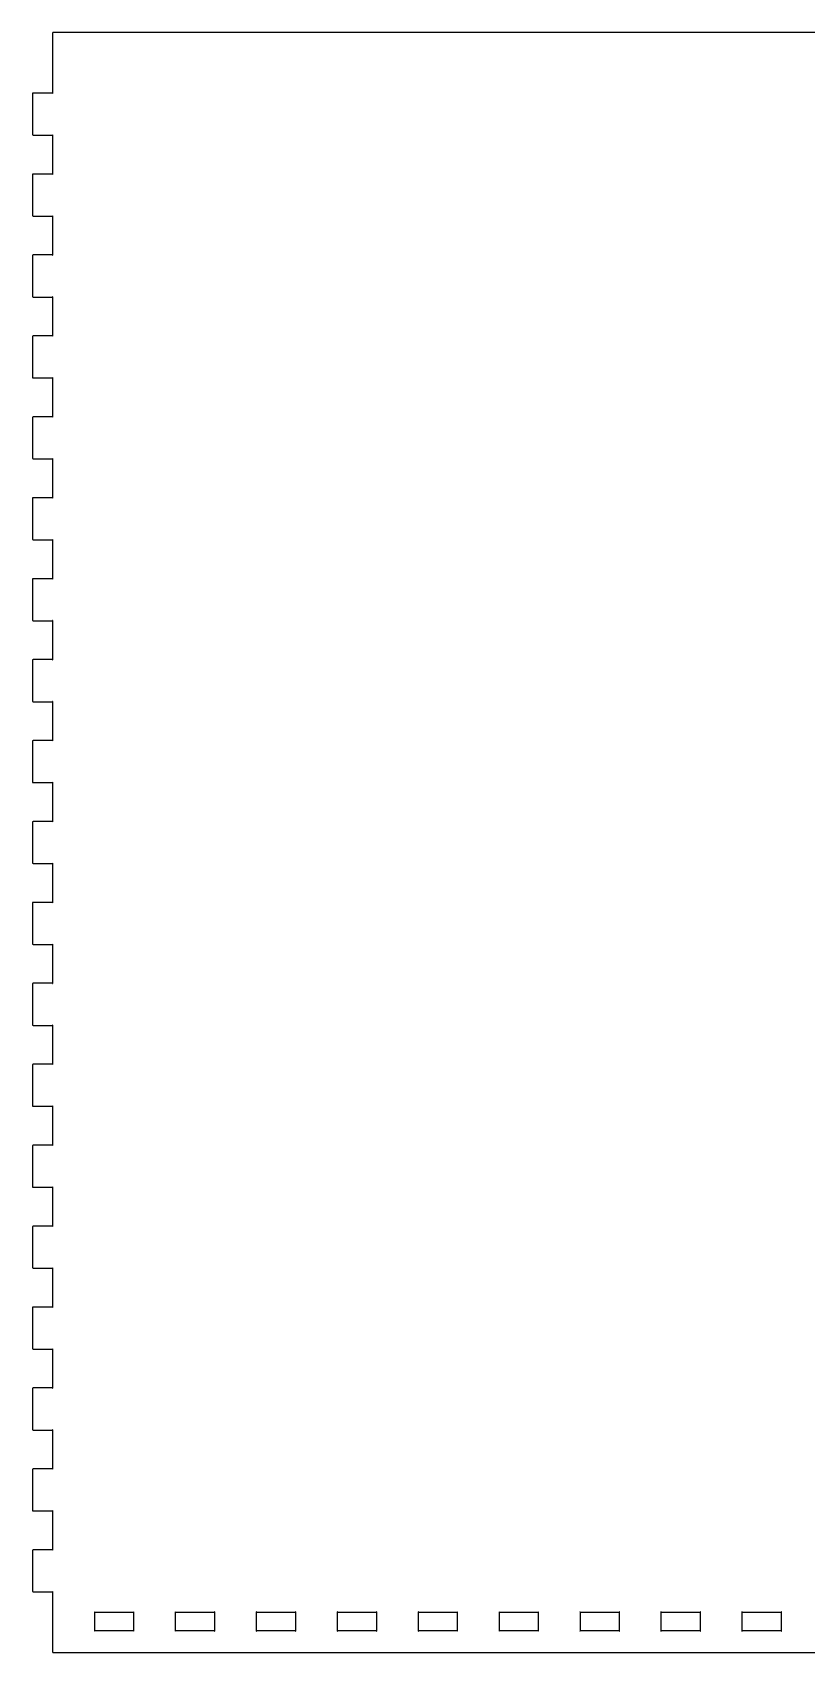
# Model space of a CAD drawing. Extents: x -201 to 201, y -296 to 307.
# Drawn here: x 0.6 to 96.3, y -94.4 to 105.8 of the extents above; entities that cross this region are included whole.
import ezdxf

# ---------------------------------------------------------------- set-up
doc = ezdxf.new("R2010")
doc.units = 0
doc.header["$MEASUREMENT"] = 0
doc.layers.add('MODELSKETCH_VISIBLE', color=7, linetype='CONTINUOUS')

msp = doc.modelspace()

# ---------------------------------------------------------------- linework, layer by layer
at = {"layer": 'MODELSKETCH_VISIBLE'}
for p, q in [((3.1543, 105.7963), (3.1253, 105.7433)), ((3.1253, 105.7433), (3.1253, 105.7223)), ((3.1253, 105.7223), (3.1253, 98.3243)), ((3.2083, 105.8243), (3.1543, 105.7963)), ((3.2263, 105.8243), (3.2083, 105.8243)), ((198.2243, 105.8243), (3.2263, 105.8243)), ((0.6543, 98.2963), (0.6253, 98.2433)), ((0.6253, 98.2433), (0.6253, 98.2263)), ((0.6253, 98.2263), (0.6253, 93.2233)), ((0.7073, 98.3243), (0.6543, 98.2963)), ((0.7253, 98.3243), (0.7073, 98.3243)), ((3.1253, 98.3243), (0.7253, 98.3243)), ((3.1353, 98.3243), (3.1253, 98.3243)), ((3.1253, 98.3243), (3.1253, 98.3143)), ((3.1253, 98.3143), (3.1393, 98.2823)), ((3.1663, 98.3103), (3.1353, 98.3243)), ((3.1393, 98.2823), (3.1623, 98.2863)), ((3.1623, 98.2863), (3.1663, 98.3103)), ((0.6253, 93.2233), (0.6253, 93.2063)), ((0.6253, 93.2063), (0.6543, 93.1533)), ((0.6543, 93.1533), (0.7073, 93.1243)), ((0.7073, 93.1243), (0.7253, 93.1243)), ((0.7253, 93.1243), (3.1253, 93.1243)), ((3.1393, 93.1673), (3.1253, 93.1353)), ((3.1253, 93.1353), (3.1253, 93.1243)), ((3.1253, 93.1243), (3.1253, 88.3233)), ((3.1253, 93.1243), (3.1353, 93.1243)), ((3.1353, 93.1243), (3.1663, 93.1393)), ((3.1623, 93.1633), (3.1393, 93.1673)), ((3.1663, 93.1393), (3.1623, 93.1633)), ((0.6543, 88.2953), (0.6253, 88.2423)), ((0.6253, 88.2423), (0.6253, 88.2243)), ((0.6253, 88.2243), (0.6253, 83.2263)), ((0.7073, 88.3233), (0.6543, 88.2953)), ((0.7253, 88.3233), (0.7073, 88.3233)), ((3.1253, 88.3233), (0.7253, 88.3233)), ((3.1353, 88.3233), (3.1253, 88.3233)), ((3.1253, 88.3233), (3.1253, 88.3133)), ((3.1253, 88.3133), (3.1393, 88.2813)), ((3.1663, 88.3093), (3.1353, 88.3233)), ((3.1393, 88.2813), (3.1623, 88.2883)), ((3.1623, 88.2883), (3.1663, 88.3093)), ((0.6253, 83.2263), (0.6253, 83.2083)), ((0.6253, 83.2083), (0.6543, 83.1553)), ((0.6543, 83.1553), (0.7073, 83.1233)), ((0.7073, 83.1233), (0.7253, 83.1233)), ((0.7253, 83.1233), (3.1253, 83.1233)), ((3.1393, 83.1663), (3.1253, 83.1343)), ((3.1253, 83.1343), (3.1253, 83.1233)), ((3.1253, 83.1233), (3.1253, 78.3253)), ((3.1253, 83.1233), (3.1353, 83.1233)), ((3.1353, 83.1233), (3.1663, 83.1413)), ((3.1623, 83.1623), (3.1393, 83.1663)), ((3.1663, 83.1413), (3.1623, 83.1623)), ((0.6543, 78.2943), (0.6253, 78.2413)), ((0.6253, 78.2413), (0.6253, 78.2233)), ((0.6253, 78.2233), (0.6253, 73.2243)), ((0.7073, 78.3253), (0.6543, 78.2943)), ((0.7253, 78.3253), (0.7073, 78.3253)), ((3.1253, 78.3253), (0.7253, 78.3253)), ((3.1353, 78.3253), (3.1253, 78.3253)), ((3.1253, 78.3253), (3.1253, 78.3153)), ((3.1253, 78.3153), (3.1393, 78.2833)), ((3.1663, 78.3113), (3.1353, 78.3253)), ((3.1393, 78.2833), (3.1623, 78.2873)), ((3.1623, 78.2873), (3.1663, 78.3113)), ((0.6253, 73.2243), (0.6253, 73.2073)), ((0.6253, 73.2073), (0.6543, 73.1543)), ((0.6543, 73.1543), (0.7073, 73.1223)), ((0.7073, 73.1223), (0.7253, 73.1223)), ((0.7253, 73.1223), (3.1253, 73.1223)), ((3.1393, 73.1683), (3.1253, 73.1363)), ((3.1253, 73.1363), (3.1253, 73.1223)), ((3.1253, 73.1223), (3.1253, 68.3243)), ((3.1253, 73.1223), (3.1353, 73.1223)), ((3.1353, 73.1223), (3.1663, 73.1403)), ((3.1623, 73.1613), (3.1393, 73.1683)), ((3.1663, 73.1403), (3.1623, 73.1613)), ((0.6543, 68.2963), (0.6253, 68.2433)), ((0.6253, 68.2433), (0.6253, 68.2253)), ((0.6253, 68.2253), (0.6253, 63.2233)), ((0.7073, 68.3243), (0.6543, 68.2963)), ((0.7253, 68.3243), (0.7073, 68.3243)), ((3.1253, 68.3243), (0.7253, 68.3243)), ((3.1353, 68.3243), (3.1253, 68.3243)), ((3.1253, 68.3243), (3.1253, 68.3143)), ((3.1253, 68.3143), (3.1393, 68.2823)), ((3.1663, 68.3103), (3.1353, 68.3243)), ((3.1393, 68.2823), (3.1623, 68.2853)), ((3.1623, 68.2853), (3.1663, 68.3103)), ((0.6253, 63.2233), (0.6253, 63.2093)), ((0.6253, 63.2093), (0.6543, 63.1533)), ((0.6543, 63.1533), (0.7073, 63.1243)), ((0.7073, 63.1243), (0.7253, 63.1243)), ((0.7253, 63.1243), (3.1253, 63.1243)), ((3.1393, 63.1673), (3.1253, 63.1353)), ((3.1253, 63.1353), (3.1253, 63.1243)), ((3.1253, 63.1243), (3.1253, 58.3233)), ((3.1253, 63.1243), (3.1353, 63.1243)), ((3.1353, 63.1243), (3.1663, 63.1383)), ((3.1623, 63.1633), (3.1393, 63.1673)), ((3.1663, 63.1383), (3.1623, 63.1633)), ((0.6543, 58.2953), (0.6253, 58.2423)), ((0.6253, 58.2423), (0.6253, 58.2243)), ((0.6253, 58.2243), (0.6253, 53.2223)), ((0.7073, 58.3233), (0.6543, 58.2953)), ((0.7253, 58.3233), (0.7073, 58.3233)), ((3.1253, 58.3233), (0.7253, 58.3233)), ((3.1353, 58.3233), (3.1253, 58.3233)), ((3.1253, 58.3233), (3.1253, 58.3123)), ((3.1253, 58.3123), (3.1393, 58.2813)), ((3.1663, 58.3093), (3.1353, 58.3233)), ((3.1393, 58.2813), (3.1623, 58.2883)), ((3.1623, 58.2883), (3.1663, 58.3093)), ((0.6253, 53.2223), (0.6253, 53.2083)), ((0.6253, 53.2083), (0.6543, 53.1553)), ((0.6543, 53.1553), (0.7073, 53.1233)), ((0.7073, 53.1233), (0.7253, 53.1233)), ((0.7253, 53.1233), (3.1253, 53.1233)), ((3.1393, 53.1653), (3.1253, 53.1343)), ((3.1253, 53.1343), (3.1253, 53.1233)), ((3.1253, 53.1233), (3.1253, 48.3253)), ((3.1253, 53.1233), (3.1353, 53.1233)), ((3.1353, 53.1233), (3.1663, 53.1413)), ((3.1623, 53.1623), (3.1393, 53.1653)), ((3.1663, 53.1413), (3.1623, 53.1623)), ((0.6543, 48.2973), (0.6253, 48.2413)), ((0.6253, 48.2413), (0.6253, 48.2233)), ((0.6253, 48.2233), (0.6253, 43.2243)), ((0.7073, 48.3253), (0.6543, 48.2973)), ((0.7253, 48.3253), (0.7073, 48.3253)), ((3.1253, 48.3253), (0.7253, 48.3253)), ((3.1353, 48.3253), (3.1253, 48.3253)), ((3.1253, 48.3253), (3.1253, 48.3153)), ((3.1253, 48.3153), (3.1393, 48.2833)), ((3.1663, 48.3113), (3.1353, 48.3253)), ((3.1393, 48.2833), (3.1623, 48.2863)), ((3.1623, 48.2863), (3.1663, 48.3113)), ((0.6253, 43.2243), (0.6253, 43.2063)), ((0.6253, 43.2063), (0.6543, 43.1543)), ((0.6543, 43.1543), (0.7073, 43.1253)), ((0.7073, 43.1253), (0.7253, 43.1253)), ((0.7253, 43.1253), (3.1253, 43.1253)), ((3.1393, 43.1683), (3.1253, 43.1363)), ((3.1253, 43.1363), (3.1253, 43.1253)), ((3.1253, 43.1253), (3.1253, 38.3243)), ((3.1253, 43.1253), (3.1353, 43.1253)), ((3.1353, 43.1253), (3.1663, 43.1393)), ((3.1623, 43.1613), (3.1393, 43.1683)), ((3.1663, 43.1393), (3.1623, 43.1613)), ((0.6543, 38.2963), (0.6253, 38.2433)), ((0.6253, 38.2433), (0.6253, 38.2253)), ((0.6253, 38.2253), (0.6253, 33.2243)), ((0.7073, 38.3243), (0.6543, 38.2963)), ((0.7253, 38.3243), (0.7073, 38.3243)), ((3.1253, 38.3243), (0.7253, 38.3243)), ((3.1353, 38.3243), (3.1253, 38.3243)), ((3.1253, 38.3243), (3.1253, 38.3133)), ((3.1253, 38.3133), (3.1393, 38.2823)), ((3.1663, 38.3103), (3.1353, 38.3243)), ((3.1393, 38.2823), (3.1623, 38.2853)), ((3.1623, 38.2853), (3.1663, 38.3103)), ((0.6253, 33.2243), (0.6253, 33.2073)), ((0.6253, 33.2073), (0.6543, 33.1543)), ((0.6543, 33.1543), (0.7073, 33.1253)), ((0.7073, 33.1253), (0.7253, 33.1253)), ((0.7253, 33.1253), (3.1253, 33.1253)), ((3.1393, 33.1673), (3.1253, 33.1363)), ((3.1253, 33.1363), (3.1253, 33.1253)), ((3.1253, 33.1253), (3.1253, 28.3233)), ((3.1253, 33.1253), (3.1353, 33.1253)), ((3.1353, 33.1253), (3.1663, 33.1403)), ((3.1623, 33.1623), (3.1393, 33.1673)), ((3.1663, 33.1403), (3.1623, 33.1623)), ((0.6543, 28.2953), (0.6253, 28.2423)), ((0.6253, 28.2423), (0.6253, 28.2243)), ((0.6253, 28.2243), (0.6253, 23.2233)), ((0.7073, 28.3233), (0.6543, 28.2953)), ((0.7253, 28.3233), (0.7073, 28.3233)), ((3.1253, 28.3233), (0.7253, 28.3233)), ((3.1353, 28.3233), (3.1253, 28.3233)), ((3.1253, 28.3233), (3.1253, 28.3143)), ((3.1253, 28.3143), (3.1393, 28.2823)), ((3.1663, 28.3103), (3.1353, 28.3233)), ((3.1393, 28.2823), (3.1623, 28.2863)), ((3.1623, 28.2863), (3.1663, 28.3103)), ((0.6253, 23.2233), (0.6253, 23.2073)), ((0.6253, 23.2073), (0.6543, 23.1533)), ((0.6543, 23.1533), (0.7073, 23.1243)), ((0.7073, 23.1243), (0.7253, 23.1243)), ((0.7253, 23.1243), (3.1253, 23.1243)), ((3.1393, 23.1673), (3.1253, 23.1353)), ((3.1253, 23.1353), (3.1253, 23.1243)), ((3.1253, 23.1243), (3.1253, 18.3253)), ((3.1253, 23.1243), (3.1353, 23.1243)), ((3.1353, 23.1243), (3.1663, 23.1393)), ((3.1623, 23.1623), (3.1393, 23.1673)), ((3.1663, 23.1393), (3.1623, 23.1623)), ((0.6543, 18.2963), (0.6253, 18.2423)), ((0.6253, 18.2423), (0.6253, 18.2243)), ((0.6253, 18.2243), (0.6253, 13.2253)), ((0.7073, 18.3253), (0.6543, 18.2963)), ((0.7253, 18.3253), (0.7073, 18.3253)), ((3.1253, 18.3253), (0.7253, 18.3253)), ((3.1353, 18.3253), (3.1253, 18.3253)), ((3.1253, 18.3253), (3.1253, 18.3153)), ((3.1253, 18.3153), (3.1393, 18.2833)), ((3.1663, 18.3113), (3.1353, 18.3253)), ((3.1393, 18.2833), (3.1623, 18.2873)), ((3.1623, 18.2873), (3.1663, 18.3113)), ((0.6253, 13.2253), (0.6253, 13.2083)), ((0.6253, 13.2083), (0.6543, 13.1543)), ((0.6543, 13.1543), (0.7073, 13.1243)), ((0.7073, 13.1243), (0.7253, 13.1243)), ((0.7253, 13.1243), (3.1253, 13.1243)), ((3.1393, 13.1673), (3.1253, 13.1353)), ((3.1253, 13.1353), (3.1253, 13.1243)), ((3.1253, 13.1243), (3.1253, 8.3243)), ((3.1253, 13.1243), (3.1353, 13.1243)), ((3.1353, 13.1243), (3.1663, 13.1393)), ((3.1623, 13.1623), (3.1393, 13.1673)), ((3.1663, 13.1393), (3.1623, 13.1623)), ((0.6543, 8.2953), (0.6253, 8.2423)), ((0.6253, 8.2423), (0.6253, 8.2243)), ((0.6253, 8.2243), (0.6253, 3.2243)), ((0.7073, 8.3243), (0.6543, 8.2953)), ((0.7253, 8.3243), (0.7073, 8.3243)), ((3.1253, 8.3243), (0.7253, 8.3243)), ((3.1353, 8.3243), (3.1253, 8.3243)), ((3.1253, 8.3243), (3.1253, 8.3153)), ((3.1253, 8.3153), (3.1393, 8.2833)), ((3.1663, 8.3103), (3.1353, 8.3243)), ((3.1393, 8.2833), (3.1623, 8.2873)), ((3.1623, 8.2873), (3.1663, 8.3103)), ((0.6253, 3.2243), (0.6253, 3.2073)), ((0.6253, 3.2073), (0.6543, 3.1543)), ((0.6543, 3.1543), (0.7073, 3.1233)), ((0.7073, 3.1233), (0.7253, 3.1233)), ((0.7253, 3.1233), (3.1253, 3.1233)), ((3.1393, 3.1663), (3.1253, 3.1343)), ((3.1253, 3.1343), (3.1253, 3.1233)), ((3.1253, 3.1233), (3.1253, -1.6757)), ((3.1253, 3.1233), (3.1353, 3.1233)), ((3.1353, 3.1233), (3.1663, 3.1393)), ((3.1623, 3.1623), (3.1393, 3.1663)), ((3.1663, 3.1393), (3.1623, 3.1623)), ((0.6543, -1.7047), (0.6253, -1.7577)), ((0.6253, -1.7577), (0.6253, -1.7757)), ((0.6253, -1.7757), (0.6253, -6.7767)), ((0.7073, -1.6757), (0.6543, -1.7047)), ((0.7253, -1.6757), (0.7073, -1.6757)), ((3.1253, -1.6757), (0.7253, -1.6757)), ((3.1353, -1.6757), (3.1253, -1.6757)), ((3.1253, -1.6757), (3.1253, -1.6857)), ((3.1253, -1.6857), (3.1393, -1.7177)), ((3.1663, -1.6897), (3.1353, -1.6757)), ((3.1393, -1.7177), (3.1623, -1.7127)), ((3.1623, -1.7127), (3.1663, -1.6897)), ((0.6253, -6.7767), (0.6253, -6.7927)), ((0.6253, -6.7927), (0.6543, -6.8467)), ((0.6543, -6.8467), (0.7073, -6.8757)), ((0.7073, -6.8757), (0.7253, -6.8757)), ((0.7253, -6.8757), (3.1253, -6.8757)), ((3.1393, -6.8327), (3.1253, -6.8647)), ((3.1253, -6.8647), (3.1253, -6.8757)), ((3.1253, -6.8757), (3.1253, -11.6747)), ((3.1253, -6.8757), (3.1353, -6.8757)), ((3.1353, -6.8757), (3.1663, -6.8597)), ((3.1623, -6.8387), (3.1393, -6.8327)), ((3.1663, -6.8597), (3.1623, -6.8387)), ((0.6543, -11.7037), (0.6253, -11.7577)), ((0.6253, -11.7577), (0.6253, -11.7757)), ((0.6253, -11.7757), (0.6253, -16.7747)), ((0.7073, -11.6747), (0.6543, -11.7037)), ((0.7253, -11.6747), (0.7073, -11.6747)), ((3.1253, -11.6747), (0.7253, -11.6747)), ((3.1353, -11.6747), (3.1253, -11.6747)), ((3.1253, -11.6747), (3.1253, -11.6847)), ((3.1253, -11.6847), (3.1393, -11.7167)), ((3.1663, -11.6887), (3.1353, -11.6747)), ((3.1393, -11.7167), (3.1623, -11.7127)), ((3.1623, -11.7127), (3.1663, -11.6887)), ((0.6253, -16.7747), (0.6253, -16.7917)), ((0.6253, -16.7917), (0.6543, -16.8457)), ((0.6543, -16.8457), (0.7073, -16.8757)), ((0.7073, -16.8757), (0.7253, -16.8757)), ((0.7253, -16.8757), (3.1253, -16.8757)), ((3.1393, -16.8337), (3.1253, -16.8647)), ((3.1253, -16.8647), (3.1253, -16.8757)), ((3.1253, -16.8757), (3.1253, -21.6757)), ((3.1253, -16.8757), (3.1353, -16.8757)), ((3.1353, -16.8757), (3.1663, -16.8607)), ((3.1623, -16.8367), (3.1393, -16.8337)), ((3.1663, -16.8607), (3.1623, -16.8367)), ((0.6543, -21.7047), (0.6253, -21.7577)), ((0.6253, -21.7577), (0.6253, -21.7757)), ((0.6253, -21.7757), (0.6253, -26.7757)), ((0.7073, -21.6757), (0.6543, -21.7047)), ((0.7253, -21.6757), (0.7073, -21.6757)), ((3.1253, -21.6757), (0.7253, -21.6757)), ((3.1353, -21.6757), (3.1253, -21.6757)), ((3.1253, -21.6757), (3.1253, -21.6847)), ((3.1253, -21.6847), (3.1393, -21.7167)), ((3.1663, -21.6887), (3.1353, -21.6757)), ((3.1393, -21.7167), (3.1623, -21.7127)), ((3.1623, -21.7127), (3.1663, -21.6887)), ((0.6253, -26.7757), (0.6253, -26.7917)), ((0.6253, -26.7917), (0.6543, -26.8457)), ((0.6543, -26.8457), (0.7073, -26.8757)), ((0.7073, -26.8757), (0.7253, -26.8757)), ((0.7253, -26.8757), (3.1253, -26.8757)), ((3.1393, -26.8337), (3.1253, -26.8647)), ((3.1253, -26.8647), (3.1253, -26.8757)), ((3.1253, -26.8757), (3.1253, -31.6757)), ((3.1253, -26.8757), (3.1353, -26.8757)), ((3.1353, -26.8757), (3.1663, -26.8607)), ((3.1623, -26.8377), (3.1393, -26.8337)), ((3.1663, -26.8607), (3.1623, -26.8377)), ((0.6543, -31.7047), (0.6253, -31.7587)), ((0.6253, -31.7587), (0.6253, -31.7767)), ((0.6253, -31.7767), (0.6253, -36.7757)), ((0.7073, -31.6757), (0.6543, -31.7047)), ((0.7253, -31.6757), (0.7073, -31.6757)), ((3.1253, -31.6757), (0.7253, -31.6757)), ((3.1353, -31.6757), (3.1253, -31.6757)), ((3.1253, -31.6757), (3.1253, -31.6857)), ((3.1253, -31.6857), (3.1393, -31.7177)), ((3.1663, -31.6897), (3.1353, -31.6757)), ((3.1393, -31.7177), (3.1623, -31.7127)), ((3.1623, -31.7127), (3.1663, -31.6897)), ((0.6253, -36.7757), (0.6253, -36.7927)), ((0.6253, -36.7927), (0.6543, -36.8467)), ((0.6543, -36.8467), (0.7073, -36.8757)), ((0.7073, -36.8757), (0.7253, -36.8757)), ((0.7253, -36.8757), (3.1253, -36.8757)), ((3.1393, -36.8327), (3.1253, -36.8647)), ((3.1253, -36.8647), (3.1253, -36.8757)), ((3.1253, -36.8757), (3.1253, -41.6757)), ((3.1253, -36.8757), (3.1353, -36.8757)), ((3.1353, -36.8757), (3.1663, -36.8597)), ((3.1623, -36.8377), (3.1393, -36.8327)), ((3.1663, -36.8597), (3.1623, -36.8377)), ((0.6543, -41.7047), (0.6253, -41.7577)), ((0.6253, -41.7577), (0.6253, -41.7757)), ((0.6253, -41.7757), (0.6253, -46.7757)), ((0.7073, -41.6757), (0.6543, -41.7047)), ((0.7253, -41.6757), (0.7073, -41.6757)), ((3.1253, -41.6757), (0.7253, -41.6757)), ((3.1353, -41.6757), (3.1253, -41.6757)), ((3.1253, -41.6757), (3.1253, -41.6857)), ((3.1253, -41.6857), (3.1393, -41.7177)), ((3.1663, -41.6897), (3.1353, -41.6757)), ((3.1393, -41.7177), (3.1623, -41.7137)), ((3.1623, -41.7137), (3.1663, -41.6897)), ((0.6253, -46.7757), (0.6253, -46.7917)), ((0.6253, -46.7917), (0.6543, -46.8457)), ((0.6543, -46.8457), (0.7073, -46.8757)), ((0.7073, -46.8757), (0.7253, -46.8757)), ((0.7253, -46.8757), (3.1253, -46.8757)), ((3.1393, -46.8327), (3.1253, -46.8647)), ((3.1253, -46.8647), (3.1253, -46.8757)), ((3.1253, -46.8757), (3.1253, -51.6757)), ((3.1253, -46.8757), (3.1353, -46.8757)), ((3.1353, -46.8757), (3.1663, -46.8607)), ((3.1623, -46.8367), (3.1393, -46.8327)), ((3.1663, -46.8607), (3.1623, -46.8367)), ((0.6543, -51.7047), (0.6253, -51.7587)), ((0.6253, -51.7587), (0.6253, -51.7757)), ((0.6253, -51.7757), (0.6253, -56.7757)), ((0.7073, -51.6757), (0.6543, -51.7047)), ((0.7253, -51.6757), (0.7073, -51.6757)), ((3.1253, -51.6757), (0.7253, -51.6757)), ((3.1353, -51.6757), (3.1253, -51.6757)), ((3.1253, -51.6757), (3.1253, -51.6847)), ((3.1253, -51.6847), (3.1393, -51.7167)), ((3.1663, -51.6887), (3.1353, -51.6757)), ((3.1393, -51.7167), (3.1623, -51.7127)), ((3.1623, -51.7127), (3.1663, -51.6887)), ((0.6253, -56.7757), (0.6253, -56.7917)), ((0.6253, -56.7917), (0.6543, -56.8457)), ((0.6543, -56.8457), (0.7073, -56.8757)), ((0.7073, -56.8757), (0.7253, -56.8757)), ((0.7253, -56.8757), (3.1253, -56.8757)), ((3.1393, -56.8337), (3.1253, -56.8647)), ((3.1253, -56.8647), (3.1253, -56.8757)), ((3.1253, -56.8757), (3.1253, -61.6757)), ((3.1253, -56.8757), (3.1353, -56.8757)), ((3.1353, -56.8757), (3.1663, -56.8607)), ((3.1623, -56.8377), (3.1393, -56.8337)), ((3.1663, -56.8607), (3.1623, -56.8377)), ((0.6543, -61.7047), (0.6253, -61.7567)), ((0.6253, -61.7567), (0.6253, -61.7747)), ((0.6253, -61.7747), (0.6253, -66.7757)), ((0.7073, -61.6757), (0.6543, -61.7047)), ((0.7253, -61.6757), (0.7073, -61.6757)), ((3.1253, -61.6757), (0.7253, -61.6757)), ((3.1353, -61.6757), (3.1253, -61.6757)), ((3.1253, -61.6757), (3.1253, -61.6857)), ((3.1253, -61.6857), (3.1393, -61.7167)), ((3.1663, -61.6897), (3.1353, -61.6757)), ((3.1393, -61.7167), (3.1623, -61.7127)), ((3.1623, -61.7127), (3.1663, -61.6897)), ((0.6253, -66.7757), (0.6253, -66.7927)), ((0.6253, -66.7927), (0.6543, -66.8457)), ((0.6543, -66.8457), (0.7073, -66.8747)), ((0.7073, -66.8747), (0.7253, -66.8747)), ((0.7253, -66.8747), (3.1253, -66.8747)), ((3.1393, -66.8327), (3.1253, -66.8637)), ((3.1253, -66.8637), (3.1253, -66.8747)), ((3.1253, -66.8747), (3.1253, -71.6757)), ((3.1253, -66.8747), (3.1353, -66.8747)), ((3.1353, -66.8747), (3.1663, -66.8597)), ((3.1623, -66.8377), (3.1393, -66.8327)), ((3.1663, -66.8597), (3.1623, -66.8377)), ((0.6543, -71.7057), (0.6253, -71.7577)), ((0.6253, -71.7577), (0.6253, -71.7757)), ((0.6253, -71.7757), (0.6253, -76.7767)), ((0.7073, -71.6757), (0.6543, -71.7057)), ((0.7253, -71.6757), (0.7073, -71.6757)), ((3.1253, -71.6757), (0.7253, -71.6757)), ((3.1353, -71.6757), (3.1253, -71.6757)), ((3.1253, -71.6757), (3.1253, -71.6857)), ((3.1253, -71.6857), (3.1393, -71.7177)), ((3.1663, -71.6897), (3.1353, -71.6757)), ((3.1393, -71.7177), (3.1623, -71.7137)), ((3.1623, -71.7137), (3.1663, -71.6897)), ((0.6253, -76.7767), (0.6253, -76.7927)), ((0.6253, -76.7927), (0.6543, -76.8467)), ((0.6543, -76.8467), (0.7073, -76.8757)), ((0.7073, -76.8757), (0.7253, -76.8757)), ((0.7253, -76.8757), (3.1253, -76.8757)), ((3.1393, -76.8327), (3.1253, -76.8647)), ((3.1253, -76.8647), (3.1253, -76.8757)), ((3.1253, -76.8757), (3.1253, -81.6747)), ((3.1253, -76.8757), (3.1353, -76.8757)), ((3.1353, -76.8757), (3.1663, -76.8607)), ((3.1623, -76.8387), (3.1393, -76.8327)), ((3.1663, -76.8607), (3.1623, -76.8387)), ((0.6543, -81.7037), (0.6253, -81.7577)), ((0.6253, -81.7577), (0.6253, -81.7757)), ((0.6253, -81.7757), (0.6253, -86.7757)), ((0.7073, -81.6747), (0.6543, -81.7037)), ((0.7253, -81.6747), (0.7073, -81.6747)), ((3.1253, -81.6747), (0.7253, -81.6747)), ((3.1353, -81.6747), (3.1253, -81.6747)), ((3.1253, -81.6747), (3.1253, -81.6847)), ((3.1253, -81.6847), (3.1393, -81.7167)), ((3.1663, -81.6887), (3.1353, -81.6747)), ((3.1393, -81.7167), (3.1623, -81.7127)), ((3.1623, -81.7127), (3.1663, -81.6887)), ((0.6253, -86.7757), (0.6253, -86.7917)), ((0.6253, -86.7917), (0.6543, -86.8457)), ((0.6543, -86.8457), (0.7073, -86.8757)), ((0.7073, -86.8757), (0.7253, -86.8757)), ((0.7253, -86.8757), (3.1253, -86.8757)), ((3.1393, -86.8327), (3.1253, -86.8647)), ((3.1253, -86.8647), (3.1253, -86.8757)), ((3.1253, -86.8757), (3.1253, -94.2757)), ((3.1253, -86.8757), (3.1353, -86.8757)), ((3.1353, -86.8757), (3.1663, -86.8607)), ((3.1623, -86.8377), (3.1393, -86.8327)), ((3.1663, -86.8607), (3.1623, -86.8377)), ((8.2873, -89.3367), (8.2833, -89.3607)), ((8.2833, -89.3607), (8.3153, -89.3757)), ((8.3113, -89.3327), (8.2873, -89.3367)), ((8.3263, -89.3647), (8.3113, -89.3327)), ((8.3153, -89.3757), (8.3263, -89.3757)), ((8.3263, -89.3757), (8.3263, -89.3647)), ((8.3263, -89.3757), (13.1253, -89.3757)), ((8.3263, -91.6757), (8.3263, -89.3757)), ((13.1393, -89.3327), (13.1253, -89.3647)), ((13.1253, -89.3647), (13.1253, -89.3757)), ((13.1253, -89.3757), (13.1253, -91.6757)), ((13.1253, -89.3757), (13.1353, -89.3757)), ((13.1353, -89.3757), (13.1673, -89.3607)), ((13.1633, -89.3367), (13.1393, -89.3327)), ((13.1673, -89.3607), (13.1633, -89.3367)), ((18.2883, -89.3367), (18.2823, -89.3607)), ((18.2823, -89.3607), (18.3143, -89.3757)), ((18.3103, -89.3327), (18.2883, -89.3367)), ((18.3253, -89.3647), (18.3103, -89.3327)), ((18.3143, -89.3757), (18.3253, -89.3757)), ((18.3253, -89.3757), (18.3253, -89.3647)), ((18.3253, -89.3757), (23.1253, -89.3757)), ((18.3253, -91.6757), (18.3253, -89.3757)), ((23.1383, -89.3327), (23.1253, -89.3647)), ((23.1253, -89.3647), (23.1253, -89.3757)), ((23.1253, -89.3757), (23.1253, -91.6757)), ((23.1253, -89.3757), (23.1343, -89.3757)), ((23.1343, -89.3757), (23.1663, -89.3607)), ((23.1623, -89.3367), (23.1383, -89.3327)), ((23.1663, -89.3607), (23.1623, -89.3367)), ((28.2873, -89.3367), (28.2823, -89.3607)), ((28.2823, -89.3607), (28.3143, -89.3757)), ((28.3103, -89.3327), (28.2873, -89.3367)), ((28.3253, -89.3647), (28.3103, -89.3327)), ((28.3143, -89.3757), (28.3253, -89.3757)), ((28.3253, -89.3757), (28.3253, -89.3647)), ((28.3253, -89.3757), (33.1253, -89.3757)), ((28.3253, -91.6757), (28.3253, -89.3757)), ((33.1393, -89.3327), (33.1253, -89.3647)), ((33.1253, -89.3647), (33.1253, -89.3757)), ((33.1253, -89.3757), (33.1253, -91.6757)), ((33.1253, -89.3757), (33.1353, -89.3757)), ((33.1353, -89.3757), (33.1663, -89.3607)), ((33.1623, -89.3367), (33.1393, -89.3327)), ((33.1663, -89.3607), (33.1623, -89.3367)), ((38.2873, -89.3367), (38.2833, -89.3607)), ((38.2833, -89.3607), (38.3153, -89.3757)), ((38.3113, -89.3327), (38.2873, -89.3367)), ((38.3263, -89.3647), (38.3113, -89.3327)), ((38.3153, -89.3757), (38.3263, -89.3757)), ((38.3263, -89.3757), (38.3263, -89.3647)), ((38.3263, -89.3757), (43.1253, -89.3757)), ((38.3263, -91.6757), (38.3263, -89.3757)), ((43.1393, -89.3327), (43.1253, -89.3647)), ((43.1253, -89.3647), (43.1253, -89.3757)), ((43.1253, -89.3757), (43.1253, -91.6757)), ((43.1253, -89.3757), (43.1353, -89.3757)), ((43.1353, -89.3757), (43.1673, -89.3607)), ((43.1633, -89.3367), (43.1393, -89.3327)), ((43.1673, -89.3607), (43.1633, -89.3367)), ((48.2873, -89.3367), (48.2823, -89.3607)), ((48.2823, -89.3607), (48.3143, -89.3757)), ((48.3103, -89.3327), (48.2873, -89.3367)), ((48.3253, -89.3647), (48.3103, -89.3327)), ((48.3143, -89.3757), (48.3253, -89.3757)), ((48.3253, -89.3757), (48.3253, -89.3647)), ((48.3253, -89.3757), (53.1243, -89.3757)), ((48.3253, -91.6757), (48.3253, -89.3757)), ((53.1383, -89.3327), (53.1243, -89.3647)), ((53.1243, -89.3647), (53.1243, -89.3757)), ((53.1243, -89.3757), (53.1243, -91.6757)), ((53.1243, -89.3757), (53.1343, -89.3757)), ((53.1343, -89.3757), (53.1663, -89.3607)), ((53.1623, -89.3367), (53.1383, -89.3327)), ((53.1663, -89.3607), (53.1623, -89.3367)), ((58.2873, -89.3367), (58.2823, -89.3607)), ((58.2823, -89.3607), (58.3143, -89.3757)), ((58.3103, -89.3327), (58.2873, -89.3367)), ((58.3253, -89.3647), (58.3103, -89.3327)), ((58.3143, -89.3757), (58.3253, -89.3757)), ((58.3253, -89.3757), (58.3253, -89.3647)), ((58.3253, -89.3757), (63.1253, -89.3757)), ((58.3253, -91.6757), (58.3253, -89.3757)), ((63.1393, -89.3327), (63.1253, -89.3647)), ((63.1253, -89.3647), (63.1253, -89.3757)), ((63.1253, -89.3757), (63.1253, -91.6757)), ((63.1253, -89.3757), (63.1343, -89.3757)), ((63.1343, -89.3757), (63.1663, -89.3607)), ((63.1623, -89.3367), (63.1393, -89.3327)), ((63.1663, -89.3607), (63.1623, -89.3367)), ((68.2873, -89.3367), (68.2833, -89.3607)), ((68.2833, -89.3607), (68.3153, -89.3757)), ((68.3103, -89.3327), (68.2873, -89.3367)), ((68.3263, -89.3647), (68.3103, -89.3327)), ((68.3153, -89.3757), (68.3263, -89.3757)), ((68.3263, -89.3757), (68.3263, -89.3647)), ((68.3263, -89.3757), (73.1253, -89.3757)), ((68.3263, -91.6757), (68.3263, -89.3757)), ((73.1393, -89.3327), (73.1253, -89.3647)), ((73.1253, -89.3647), (73.1253, -89.3757)), ((73.1253, -89.3757), (73.1253, -91.6757)), ((73.1253, -89.3757), (73.1353, -89.3757)), ((73.1353, -89.3757), (73.1673, -89.3607)), ((73.1633, -89.3367), (73.1393, -89.3327)), ((73.1673, -89.3607), (73.1633, -89.3367)), ((78.2873, -89.3367), (78.2823, -89.3607)), ((78.2823, -89.3607), (78.3133, -89.3757)), ((78.3103, -89.3327), (78.2873, -89.3367)), ((78.3253, -89.3647), (78.3103, -89.3327)), ((78.3133, -89.3757), (78.3253, -89.3757)), ((78.3253, -89.3757), (78.3253, -89.3647)), ((78.3253, -89.3757), (83.1243, -89.3757)), ((78.3253, -91.6757), (78.3253, -89.3757)), ((83.1383, -89.3327), (83.1243, -89.3647)), ((83.1243, -89.3647), (83.1243, -89.3757)), ((83.1243, -89.3757), (83.1243, -91.6757)), ((83.1243, -89.3757), (83.1343, -89.3757)), ((83.1343, -89.3757), (83.1663, -89.3607)), ((83.1623, -89.3367), (83.1383, -89.3327)), ((83.1663, -89.3607), (83.1623, -89.3367)), ((88.2863, -89.3367), (88.2823, -89.3607)), ((88.2823, -89.3607), (88.3143, -89.3757)), ((88.3103, -89.3327), (88.2863, -89.3367)), ((88.3253, -89.3647), (88.3103, -89.3327)), ((88.3143, -89.3757), (88.3253, -89.3757)), ((88.3253, -89.3757), (88.3253, -89.3647)), ((88.3253, -89.3757), (93.1253, -89.3757)), ((88.3253, -91.6757), (88.3253, -89.3757)), ((93.1393, -89.3327), (93.1253, -89.3647)), ((93.1253, -89.3647), (93.1253, -89.3757)), ((93.1253, -89.3757), (93.1253, -91.6757)), ((93.1253, -89.3757), (93.1343, -89.3757)), ((93.1343, -89.3757), (93.1663, -89.3607)), ((93.1623, -89.3367), (93.1393, -89.3327)), ((93.1663, -89.3607), (93.1623, -89.3367)), ((8.3153, -91.6757), (8.2833, -91.6897)), ((8.2833, -91.6897), (8.2873, -91.7127)), ((8.2873, -91.7127), (8.3113, -91.7167)), ((8.3113, -91.7167), (8.3263, -91.6857)), ((8.3263, -91.6757), (8.3153, -91.6757)), ((8.3263, -91.6857), (8.3263, -91.6757)), ((10.7253, -91.6757), (8.3263, -91.6757)), ((13.1253, -91.6757), (10.7253, -91.6757)), ((13.1353, -91.6757), (13.1253, -91.6757)), ((13.1253, -91.6757), (13.1253, -91.6857)), ((13.1253, -91.6857), (13.1393, -91.7167)), ((13.1673, -91.6897), (13.1353, -91.6757)), ((13.1393, -91.7167), (13.1633, -91.7127)), ((13.1633, -91.7127), (13.1673, -91.6897)), ((18.3143, -91.6757), (18.2823, -91.6897)), ((18.2823, -91.6897), (18.2883, -91.7127)), ((18.2883, -91.7127), (18.3103, -91.7167)), ((18.3103, -91.7167), (18.3253, -91.6857)), ((18.3253, -91.6757), (18.3143, -91.6757)), ((18.3253, -91.6857), (18.3253, -91.6757)), ((20.7253, -91.6757), (18.3253, -91.6757)), ((23.1253, -91.6757), (20.7253, -91.6757)), ((23.1343, -91.6757), (23.1253, -91.6757)), ((23.1253, -91.6757), (23.1253, -91.6857)), ((23.1253, -91.6857), (23.1383, -91.7167)), ((23.1663, -91.6897), (23.1343, -91.6757)), ((23.1383, -91.7167), (23.1623, -91.7127)), ((23.1623, -91.7127), (23.1663, -91.6897)), ((28.3143, -91.6757), (28.2823, -91.6897)), ((28.2823, -91.6897), (28.2873, -91.7127)), ((28.2873, -91.7127), (28.3103, -91.7167)), ((28.3103, -91.7167), (28.3253, -91.6857)), ((28.3253, -91.6757), (28.3143, -91.6757)), ((28.3253, -91.6857), (28.3253, -91.6757)), ((30.7263, -91.6757), (28.3253, -91.6757)), ((33.1253, -91.6757), (30.7263, -91.6757)), ((33.1353, -91.6757), (33.1253, -91.6757)), ((33.1253, -91.6757), (33.1253, -91.6857)), ((33.1253, -91.6857), (33.1393, -91.7167)), ((33.1663, -91.6897), (33.1353, -91.6757)), ((33.1393, -91.7167), (33.1623, -91.7127)), ((33.1623, -91.7127), (33.1663, -91.6897)), ((38.3153, -91.6757), (38.2833, -91.6897)), ((38.2833, -91.6897), (38.2873, -91.7127)), ((38.2873, -91.7127), (38.3113, -91.7167)), ((38.3113, -91.7167), (38.3263, -91.6857)), ((38.3263, -91.6757), (38.3153, -91.6757)), ((38.3263, -91.6857), (38.3263, -91.6757)), ((40.7253, -91.6757), (38.3263, -91.6757)), ((43.1253, -91.6757), (40.7253, -91.6757)), ((43.1353, -91.6757), (43.1253, -91.6757)), ((43.1253, -91.6757), (43.1253, -91.6857)), ((43.1253, -91.6857), (43.1393, -91.7167)), ((43.1673, -91.6897), (43.1353, -91.6757)), ((43.1393, -91.7167), (43.1633, -91.7127)), ((43.1633, -91.7127), (43.1673, -91.6897)), ((48.3143, -91.6757), (48.2823, -91.6897)), ((48.2823, -91.6897), (48.2873, -91.7127)), ((48.2873, -91.7127), (48.3103, -91.7167)), ((48.3103, -91.7167), (48.3253, -91.6857)), ((48.3253, -91.6757), (48.3143, -91.6757)), ((48.3253, -91.6857), (48.3253, -91.6757)), ((50.7253, -91.6757), (48.3253, -91.6757)), ((53.1243, -91.6757), (50.7253, -91.6757)), ((53.1343, -91.6757), (53.1243, -91.6757)), ((53.1243, -91.6757), (53.1243, -91.6857)), ((53.1243, -91.6857), (53.1383, -91.7167)), ((53.1663, -91.6897), (53.1343, -91.6757)), ((53.1383, -91.7167), (53.1623, -91.7127)), ((53.1623, -91.7127), (53.1663, -91.6897)), ((58.3143, -91.6757), (58.2823, -91.6897)), ((58.2823, -91.6897), (58.2873, -91.7127)), ((58.2873, -91.7127), (58.3103, -91.7167)), ((58.3103, -91.7167), (58.3253, -91.6857)), ((58.3253, -91.6757), (58.3143, -91.6757)), ((58.3253, -91.6857), (58.3253, -91.6757)), ((60.7243, -91.6757), (58.3253, -91.6757)), ((63.1253, -91.6757), (60.7243, -91.6757)), ((63.1343, -91.6757), (63.1253, -91.6757)), ((63.1253, -91.6757), (63.1253, -91.6857)), ((63.1253, -91.6857), (63.1393, -91.7167)), ((63.1663, -91.6897), (63.1343, -91.6757)), ((63.1393, -91.7167), (63.1623, -91.7127)), ((63.1623, -91.7127), (63.1663, -91.6897)), ((68.3153, -91.6757), (68.2833, -91.6897)), ((68.2833, -91.6897), (68.2873, -91.7127)), ((68.2873, -91.7127), (68.3103, -91.7167)), ((68.3103, -91.7167), (68.3263, -91.6857)), ((68.3263, -91.6757), (68.3153, -91.6757)), ((68.3263, -91.6857), (68.3263, -91.6757)), ((70.7253, -91.6757), (68.3263, -91.6757)), ((73.1253, -91.6757), (70.7253, -91.6757)), ((73.1353, -91.6757), (73.1253, -91.6757)), ((73.1253, -91.6757), (73.1253, -91.6857)), ((73.1253, -91.6857), (73.1393, -91.7167)), ((73.1673, -91.6897), (73.1353, -91.6757)), ((73.1393, -91.7167), (73.1633, -91.7127)), ((73.1633, -91.7127), (73.1673, -91.6897)), ((78.3133, -91.6757), (78.2823, -91.6897)), ((78.2823, -91.6897), (78.2873, -91.7127)), ((78.2873, -91.7127), (78.3103, -91.7167)), ((78.3103, -91.7167), (78.3253, -91.6857)), ((78.3253, -91.6757), (78.3133, -91.6757)), ((78.3253, -91.6857), (78.3253, -91.6757)), ((80.7253, -91.6757), (78.3253, -91.6757)), ((83.1243, -91.6757), (80.7253, -91.6757)), ((83.1343, -91.6757), (83.1243, -91.6757)), ((83.1243, -91.6757), (83.1243, -91.6857)), ((83.1243, -91.6857), (83.1383, -91.7167)), ((83.1663, -91.6897), (83.1343, -91.6757)), ((83.1383, -91.7167), (83.1623, -91.7127)), ((83.1623, -91.7127), (83.1663, -91.6897)), ((88.3143, -91.6757), (88.2823, -91.6897)), ((88.2823, -91.6897), (88.2863, -91.7127)), ((88.2863, -91.7127), (88.3103, -91.7167)), ((88.3103, -91.7167), (88.3253, -91.6857)), ((88.3253, -91.6757), (88.3143, -91.6757)), ((88.3253, -91.6857), (88.3253, -91.6757)), ((90.7243, -91.6757), (88.3253, -91.6757)), ((93.1253, -91.6757), (90.7243, -91.6757)), ((93.1343, -91.6757), (93.1253, -91.6757)), ((93.1253, -91.6757), (93.1253, -91.6857)), ((93.1253, -91.6857), (93.1393, -91.7167)), ((93.1663, -91.6897), (93.1343, -91.6757)), ((93.1393, -91.7167), (93.1623, -91.7127)), ((93.1623, -91.7127), (93.1663, -91.6897)), ((3.1253, -94.2757), (3.1253, -94.2927)), ((3.1253, -94.2927), (3.1543, -94.3467)), ((3.1543, -94.3467), (3.2083, -94.3747)), ((3.2083, -94.3747), (3.2263, -94.3747)), ((3.2263, -94.3747), (198.2243, -94.3747))]:
    msp.add_line(p, q, dxfattribs=at)

doc.saveas('drawing.dxf')
